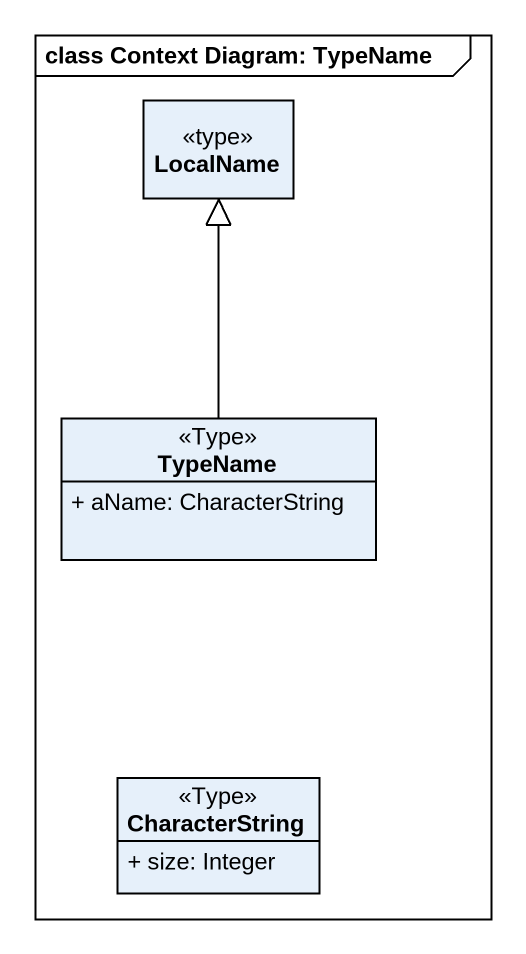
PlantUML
@startuml
mainframe class Context Diagram: TypeName
hide circle
hide empty members
skinparam classAttributeIconSize 0
class LocalName <<type>>
class TypeName <<Type>> {
  + aName: CharacterString
}
class CharacterString <<Type>> {
  + size: Integer
}
TypeName -up-|> LocalName
@enduml
